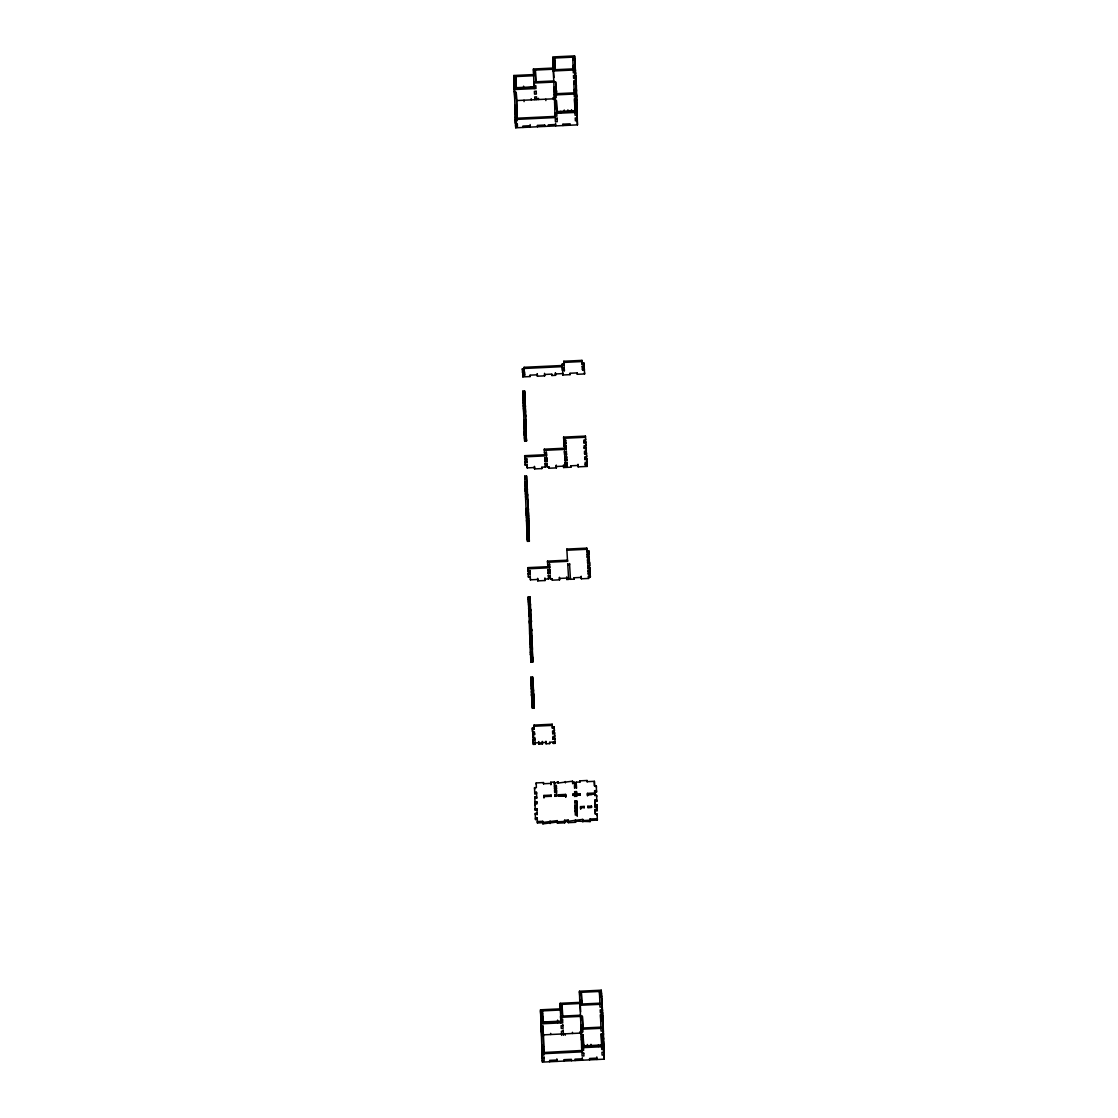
<?xml version="1.0" encoding="UTF-8"?>
<svg xmlns="http://www.w3.org/2000/svg" width="1118" height="1118" viewBox="0 0 1118 1118"><rect width="100%" height="100%" fill="white"/><g stroke="black" fill="none" stroke-linecap="round" stroke-linejoin="round"><path stroke-width="1.5" d="M574.54 55.9L552.753 56.934L553.158 70.993L574.945 69.945L574.54 55.9L576.357 86.226M574.582 57.074L552.795 58.108L553.983 77.547M552.963 60.889L554.78 60.805M553.13 63.656L554.947 63.572M556.443 94.192L555.646 82.005L533.859 83.039L533.454 68.995L553.438 68.044M533.496 70.168L553.466 69.218M573.101 68.869L553.13 69.819L553.843 82.089M533.999 84.647L534.027 85.82L535.843 85.737L536.011 88.518L514.224 89.552L513.833 75.493L533.803 74.543L533.454 68.995M513.861 76.667L533.831 75.717L533.803 74.543M515.845 79.364L514.028 79.448L514 78.274M576.133 95.547L576.161 96.707L574.345 96.805L573.813 81.139L575.63 81.055L574.945 69.945M516.013 88.294L515.678 76.583L516.348 87.693L534.516 86.827M576.329 85.052L577.461 124.867L515.733 127.801L514.49 93.716L516.292 93.632L517.033 119.388M555.981 93.716L574.149 92.85M557.127 112.932L556.359 100.438L554.542 100.522L554.207 94.974L575.994 93.94L575.421 77.114L575.463 78.274L573.646 78.372L573.464 75.591L575.281 75.507L575.085 71.552L575.113 72.726L573.296 72.81L572.765 57.158L572.933 59.939M517.187 116.957L517.271 118.354L516.726 100.564L554.849 98.747L554.151 87.218M516.921 107.594L515.105 107.677L515.188 109.075M557.043 111.548L575.197 110.682L574.512 99.572L576.329 99.488L575.994 93.94M556.694 112.149L574.848 111.283M515.216 119.472L555.171 117.572L554.919 113.407L576.706 112.373L576.301 98.314M557.071 118.871L555.255 118.955L555.422 121.736L557.239 121.652L557.03 117.697M577.209 120.702L575.393 120.786L575.225 118.005L577.042 117.921L577.014 116.747M515.65 126.418L517.466 126.334L517.285 123.553L515.468 123.637L515.44 122.463M530.142 124.559L530.17 125.719L522.903 126.068L522.986 127.452M555.562 123.343L555.59 124.517L548.323 124.853L548.407 126.25M581.975 360.373L582.003 361.547L563.849 362.414L563.821 361.24L581.975 360.373L582.171 364.328L583.987 364.23L583.959 363.07L582.143 363.154L582.171 364.328M562.172 364.105L563.989 364.021L564.017 365.181L562.2 365.279L562.284 366.662L524.16 368.479L524.244 369.862L522.427 369.946L522.385 368.786L524.202 368.702L524.118 367.305L562.256 365.488L562.172 364.105L562.2 365.279M562.368 368.046L564.185 367.962L564.157 366.788L564.352 370.743L562.536 370.827L562.34 366.886L562.536 370.827M584.127 365.838L584.169 367.011L582.352 367.095L582.31 365.921L582.52 369.876L584.337 369.792L584.295 368.619L582.478 368.702L582.52 369.876M562.508 369.653L564.324 369.569L564.352 370.743M522.385 368.786L522.595 372.727L524.412 372.643L524.37 371.469L524.552 374.25L524.58 375.424L522.763 375.508L522.735 374.334L524.552 374.25M544.55 374.474L551.817 374.125L551.901 375.508L555.534 375.341L555.506 374.167M570.026 373.468L570.054 374.642L562.801 374.991L562.675 372.434L562.717 373.608L555.45 373.943L555.408 372.783L555.534 375.341M522.735 374.334L522.847 376.892L530.114 376.542L530.072 375.382M530.114 376.542L530.03 375.159L537.297 374.809L537.255 373.636L537.381 376.207L544.634 375.858L544.606 374.684M570.054 374.642L569.97 373.258L577.237 372.909L577.321 374.292L584.588 373.957L584.546 372.783M526.075 434.077L526.103 435.251L524.3 435.335L524.258 434.175L526.075 434.077L526.494 441.023L524.691 441.107L522.847 391.146L524.663 391.062L526.312 436.118M523.182 402.857L524.999 402.773L524.663 391.062M523.35 405.638L525.167 405.541L524.999 402.773M523.392 406.798L525.208 406.714L525.167 405.541M523.476 408.196L525.292 408.098L525.208 406.714M525.851 419.725L524.035 419.809L524.496 436.202M524.118 421.206L525.935 421.123M524.202 433.952L526.019 433.868L525.292 408.098M524.468 438.116L526.285 438.032L526.243 436.858L524.426 436.942L524.691 441.107M566.155 449.324L566.113 448.15L544.326 449.184L544.368 450.358L566.155 449.324L565.946 445.369L565.987 446.543L564.171 446.627L564.003 443.846L565.806 443.762L565.61 439.821L565.638 440.995L563.821 441.079L563.626 437.124L585.413 436.09L585.622 440.045L583.806 440.129L583.973 442.896L585.79 442.812L585.748 441.638L583.931 441.736L583.973 442.896M563.654 438.298L585.441 437.264L585.413 436.09M524.635 440.897L526.452 440.799L526.285 438.032M564.003 443.846L563.961 442.686L565.778 442.602L565.806 443.762M585.916 444.419L585.958 445.593L584.141 445.677L584.309 448.458L586.125 448.374L586.098 447.2L584.281 447.284L584.309 448.458M544.326 449.184L544.536 453.139L546.353 453.042L546.311 451.882L546.52 455.823L524.733 456.857L524.691 455.683L546.478 454.649M564.506 452.175L566.323 452.091L566.295 450.917L566.491 454.872L564.674 454.956L564.478 451.015L564.674 454.956M586.265 449.967L586.293 451.141L584.476 451.225L584.644 454.006L586.461 453.922L586.433 452.748L584.616 452.832L584.644 454.006M564.646 453.782L566.463 453.698L566.491 454.872M524.691 455.683L524.901 459.638L526.718 459.554L526.676 458.38L526.885 462.321L525.069 462.419L525.041 461.245L526.844 461.161L526.885 462.321M546.688 458.604L544.871 458.687L544.843 457.514L545.039 461.468L546.856 461.371L546.66 457.43L546.856 461.371M564.842 457.737L566.658 457.653L566.63 456.479L566.826 460.42L565.009 460.504L564.814 456.563L565.009 460.504M586.601 455.529L586.629 456.703L584.826 456.787L584.994 459.554L586.81 459.47L586.768 458.296L584.952 458.394L584.994 459.554M546.828 460.211L545.011 460.295L545.039 461.468M564.981 459.344L566.798 459.246L566.826 460.42M525.041 461.245L525.236 465.186L527.053 465.102M556.359 467.883L556.247 465.326L556.359 467.883L549.092 468.232L549.008 466.835L547.191 466.933L546.995 462.978L547.023 464.152L545.207 464.236L545.179 463.062L545.374 467.017L541.755 467.184L541.839 468.582L534.572 468.917L534.446 466.36L534.488 467.534L527.221 467.883L527.025 463.928M565.191 463.285L567.008 463.201L566.966 462.027L567.175 465.982L565.359 466.066L565.149 462.111L565.359 466.066M586.936 461.077L586.978 462.251L585.161 462.335L585.329 465.116L587.146 465.018L587.118 463.858L585.301 463.942L585.329 465.116M565.317 464.892L567.133 464.809L567.175 465.982M556.275 466.499L563.542 466.15M563.5 464.976L563.626 467.534L570.893 467.198L570.851 466.024M570.893 467.198L570.809 465.801L578.062 465.451L578.034 464.291L578.146 466.849L587.229 466.416L587.202 465.242M528.814 532.951L528.842 534.125L527.025 534.208L524.733 476.128L526.55 476.044L528.521 513.176M526.885 481.592L525.069 481.676L526.061 497.161M525.111 489.013L526.913 488.929L529.317 541.28L527.5 541.364L527.333 538.583L529.149 538.499L529.191 539.673L527.375 539.756L526.997 533.034L527.025 534.208M525.404 493.387L527.221 493.304M525.446 494.561L527.263 494.477M525.753 498.949L527.57 498.852M526.466 511.219L528.283 511.136L528.241 509.962L526.424 510.046L526.466 511.219L526.298 508.438M526.145 512.994L527.962 512.91M526.452 517.382L528.269 517.285M526.857 531.427L528.674 531.343M527.165 535.815L528.982 535.718M527.193 536.975L529.01 536.892M586.796 548.127L586.824 549.287L566.854 550.252L566.826 549.078L586.796 548.127L587.006 552.068L588.823 551.985L588.781 550.811L586.964 550.894L587.006 552.068M588.781 550.811L588.99 554.766L587.174 554.849L587.132 553.676L587.341 557.616L589.158 557.533L589.116 556.359L587.313 556.457L587.341 557.616M547.527 561.124L567.497 560.174L567.539 561.348L547.568 562.298L547.527 561.124L547.736 565.079L549.553 564.995L549.511 563.821L549.721 567.762L527.934 568.81L527.892 567.637L549.679 566.602L549.721 567.762M587.509 560.398L589.326 560.314L589.116 556.359M589.466 561.921L587.649 562.005L587.677 563.179L589.493 563.095L589.466 561.921L589.633 564.688L589.661 565.862L587.844 565.946L587.816 564.786L588.026 568.727L589.829 568.643L589.801 567.469L587.984 567.553L588.026 568.727M527.892 567.637L528.101 571.577L529.918 571.494L529.876 570.32L530.086 574.275L528.269 574.359L528.227 573.185L530.044 573.101L530.086 574.275M548.239 573.408L550.056 573.324L550.028 572.15L548.211 572.234L548.239 573.408L548.044 569.453L548.072 570.627L549.888 570.543L549.86 569.369L550.056 573.324M589.801 567.469L590.011 571.424L588.194 571.508L588.152 570.334L588.361 574.275L590.178 574.191L590.136 573.017L588.32 573.115L588.361 574.275M528.227 573.185L528.437 577.14L530.253 577.042L530.225 575.882L530.421 579.823L537.688 579.473L537.646 578.313L537.772 580.871L545.039 580.521L544.913 577.964M548.547 577.782L548.575 578.956L544.955 579.138L545.039 580.521M548.575 578.956L548.379 575.015L548.407 576.189L550.224 576.091L550.196 574.931L550.391 578.872L552.208 578.789L552.292 580.172L559.559 579.823L559.531 578.663M588.585 577.279L588.613 578.439L581.346 578.789L581.234 576.231L581.262 577.405L574.009 577.754L574.093 579.138L570.459 579.306L569.537 563.57L569.565 564.73L567.748 564.814L567.72 563.654L568.643 579.39L566.826 579.487L566.7 576.93L566.742 578.09L559.475 578.439L559.447 577.265L559.559 579.823M590.136 573.017L590.346 576.972L588.529 577.056L588.501 575.882L588.613 578.439M529.415 623.257L528.185 596.97L530.002 596.886L532.461 649.46M528.367 599.751L530.17 599.667M528.185 596.97L528.493 601.358L530.309 601.274M528.493 601.358L528.534 602.532L530.351 602.434M528.521 608.681L530.337 608.597L530.002 596.886M531.427 633.752L531.05 620.867L529.233 620.965L529.611 633.836L531.427 633.752L532.769 662.122L530.966 662.205L530.784 659.424L532.601 659.341L532.643 660.514L530.826 660.598L530.617 656.657L532.434 656.573M529.611 633.836L529.918 638.224L531.735 638.14M532.266 653.792L532.294 654.966L530.477 655.05L530.309 652.269L532.126 652.185M530.659 657.831L532.475 657.733M533.328 694.348L533.37 695.508L531.553 695.592L530.84 677.159L532.657 677.075L533.3 687.011L533.761 695.13L531.944 695.214M530.98 678.766L532.797 678.682L532.825 679.856M531.176 688.87L532.993 688.786L532.657 677.075M531.343 691.651L533.16 691.567L532.993 688.786M531.385 692.825L533.202 692.741L534.138 708.001L532.322 708.085L531.861 699.98L533.901 699.812L533.817 698.415L532 698.512L532.084 699.896M533.677 693.733L533.747 696.081L531.93 696.165L532.07 700.846M533.677 699.896L533.705 701.07L531.889 701.154L531.693 697.199L533.51 697.115M532.014 697.548L533.831 697.464L533.747 696.081M531.721 698.373L533.538 698.289M532.028 702.761L533.845 702.663M532.056 703.921L533.873 703.837M552.194 724.226L552.222 725.4L534.069 726.253L534.027 725.093L552.194 724.226L552.39 728.167L554.207 728.084L554.179 726.91L552.362 726.993L552.39 728.167M532.42 729.118L532.392 727.958L534.208 727.86L534.236 729.034L532.42 729.118L532.587 731.899L534.404 731.815L534.572 734.582L532.755 734.68L532.923 737.447L534.739 737.363L534.921 740.144L533.104 740.228L533.356 744.392L535.173 744.308L535.131 743.135M554.346 729.691L554.374 730.865L552.558 730.948L552.739 733.729L554.556 733.632L554.514 732.472L552.697 732.556L552.739 733.729M532.755 734.68L532.727 733.506L534.544 733.422L534.572 734.582M554.682 735.239L554.724 736.413L552.907 736.496L553.075 739.278L554.891 739.194L554.849 738.02L553.047 738.104L553.075 739.278M533.104 740.228L533.062 739.054L534.879 738.97L534.921 740.144M535.173 744.308L535.047 741.751L535.089 742.911L538.722 742.743L538.68 741.569L538.806 744.127L542.44 743.959L542.342 742.576L545.975 742.394L545.947 741.234L546.059 743.791L549.693 743.61L549.665 742.436M542.342 742.576L542.314 741.402L542.398 742.785L538.764 742.967L538.806 744.127M553.326 743.442L555.143 743.358L555.115 742.184L553.298 742.268L553.326 743.442L553.242 742.059L549.609 742.226L549.693 743.61M534.767 793.766L534.683 792.369L536.5 792.285L536.584 793.668L534.767 793.766L534.544 787.687L536.361 787.603L536.235 782.921L543.488 782.572L543.572 783.956M543.488 782.572L543.53 783.746L550.783 783.397L550.755 782.223L554.388 782.055L554.5 784.612L554.388 782.055M558.106 783.271L558.022 781.873L554.416 783.229M558.022 781.873L558.05 783.047L572.542 781.189L572.668 783.746M576.203 782.181L576.427 788.26L576.203 782.181L579.837 782.013L579.809 780.839L587.076 780.49L587.16 781.887M574.484 783.662L574.4 782.279L572.584 782.362L572.542 781.189M594.538 785.828L594.371 781.314L587.104 781.664L587.076 780.49M554.486 785.563L556.303 785.479L556.387 786.862L554.57 786.96L554.486 785.563L554.64 789.294L554.556 787.91L556.373 787.827L556.457 789.21L556.303 785.479M574.526 786.96L576.343 786.876M596.397 787.31L596.313 785.912L594.496 786.01L594.371 781.314M554.626 790.244L556.443 790.16L556.526 791.558L554.71 791.642L554.626 790.244L554.682 792.592L556.498 792.508L556.443 790.16M580.172 793.724L580.214 794.898L576.581 795.066L576.609 796.24L574.792 796.323L574.666 791.642L576.483 791.558L576.636 795.289L580.256 795.108L580.172 793.724L576.539 793.892L576.664 796.449M594.636 790.692L596.453 790.608L596.537 791.991L594.72 792.075L594.79 794.423L594.636 790.692L594.72 792.075M576.567 792.941L574.75 793.025L574.666 791.642M551.118 795.108L551.16 796.282L543.893 796.617L543.865 795.457L551.118 795.108L551.202 796.491M554.752 794.94L556.568 794.842L556.652 796.24L554.835 796.323L554.752 794.94L554.794 796.1L556.61 796.016L556.568 794.842M565.68 795.583L558.413 795.932L558.385 794.758L565.652 794.409L565.764 796.98L565.652 794.409M574.764 795.15L572.947 795.233L572.919 794.073L574.722 793.976L574.848 796.547M594.818 795.583L594.734 794.199L587.467 794.549L587.439 793.375L594.706 793.025M535.033 803.129L534.949 801.746L536.766 801.648L536.85 803.045L535.033 803.129L534.809 797.05L536.626 796.966L536.71 798.364L536.5 792.285M565.736 795.806L558.469 796.142L558.385 794.758M574.82 795.373L573.003 795.457L572.919 794.073M591.883 794.563L587.523 794.758L587.551 795.932L587.439 793.375M596.677 796.673L596.579 795.289L594.776 795.373L594.734 794.199M575.099 806.861L576.916 806.777L576.944 807.951L575.127 808.035L574.931 801.005L576.748 800.921L576.958 806.986M595.042 804.736L596.858 804.653L596.97 807.21L595.153 807.294L595.042 804.736L594.902 800.055L596.719 799.971L596.802 801.354L594.986 801.438L595.125 806.134M535.229 810.159L535.145 808.761L536.961 808.677L537.045 810.061L535.229 810.159L535.019 804.08L536.836 803.996L536.766 801.648M576.832 802.305L575.015 802.403L574.931 801.005M576.874 805.603L575.057 805.687L575.211 809.418L575.183 808.244L577 808.16L577.028 809.334L576.748 800.921M584.183 806.427L584.211 807.601L580.577 807.769L580.549 806.609L584.183 806.427L584.267 807.825M587.802 806.26L591.436 806.078L591.52 807.475L587.886 807.643L587.802 806.26L587.844 807.434L591.478 807.252L591.436 806.078M577.014 810.284L577.154 814.966L575.337 815.064L575.197 810.382L577.014 810.284L577.237 816.364M597.208 815.413L597.124 814.016L595.307 814.114L595.167 809.418L596.984 809.334L597.068 810.732L595.251 810.816L595.349 813.932M535.508 819.522L535.41 818.138L537.227 818.041L537.311 819.438L535.508 819.522L535.284 813.443L537.101 813.359L537.185 814.756L536.961 808.677M577.098 811.682L575.281 811.766L575.197 810.382M542.775 821.297L537.339 821.562L537.423 822.946L542.859 822.694L542.775 821.297L542.901 823.854L557.393 821.996L557.421 823.169L564.688 822.82L564.66 821.646L568.293 821.478L568.321 822.652L575.588 822.303L575.546 821.129L590.108 821.604L589.997 819.047L597.25 818.711L597.333 820.095L590.08 820.444M542.817 822.471L557.309 820.612L557.421 823.169M557.309 820.612L557.337 821.786L564.604 821.437L564.576 820.263L568.196 820.095L568.321 822.652M568.196 820.095L568.237 821.255L582.73 819.396L582.841 821.954M589.997 819.047L590.024 820.221L582.757 820.57L582.73 819.396M601.246 990.199L601.652 1004.244L579.865 1005.292L579.459 991.233L601.246 990.199L603.063 1020.51M579.501 992.407L601.288 991.373M581.821 1000.652L580.004 1000.736L579.976 999.562L580.689 1011.832M603.035 1019.35L604.167 1059.165L542.44 1062.1L540.902 1022.677L560.873 1021.726L560.915 1022.9L560.174 1003.293L580.144 1002.343M560.202 1004.467L580.172 1003.503M599.807 1003.167L579.837 1004.118L580.759 1019.868M562.522 1018.861L562.731 1022.802L540.93 1023.85L540.539 1009.792L560.509 1008.841L560.174 1003.293M560.509 1008.841L560.537 1010.015L540.567 1010.965L540.735 1013.746L542.551 1013.649M541.042 1018.121L541.07 1019.295L540.902 1016.514L542.719 1016.43M560.565 1017.338L582.366 1016.304L583.079 1028.015M562.55 1020.035L560.733 1020.119L560.537 1016.164L580.508 1015.214L581.248 1034.821L583.065 1034.737L583.75 1045.847L601.903 1044.981M542.887 1025.36L542.915 1026.534L541.112 1026.617L541.07 1025.458M562.899 1025.583L561.082 1025.667L561.25 1028.448L563.067 1028.364L562.857 1024.409M541.196 1028.015L543.013 1027.917L543.823 1055.071L542.006 1055.154L541.978 1053.995M582.688 1028.015L600.855 1027.149M580.913 1029.273L602.7 1028.239L602.295 1014.18M563.206 1029.971L563.234 1031.131L561.418 1031.229L561.669 1035.394M581.053 1024.801L581.556 1033.046L543.432 1034.863L543.893 1051.255L542.076 1051.339L542.174 1052.737M603.916 1055.001L602.099 1055.085L601.931 1052.304L603.748 1052.22L603.552 1048.265L603.58 1049.439L601.764 1049.523L601.596 1046.755L601.232 1033.87L603.035 1033.787L602.7 1028.239M543.767 1046.574L541.951 1046.658L542.034 1048.055M583.4 1046.448L601.554 1045.582M581.22 1033.647L581.626 1047.706L603.413 1046.672L603.007 1032.613M543.711 1052.513L583.61 1050.389L583.065 1034.737M541.923 1053.771L581.877 1051.87L581.835 1050.696M543.963 1056.678L543.991 1057.852L542.188 1057.935L542.146 1056.762M542.356 1060.716L544.173 1060.619L543.991 1057.852M556.848 1058.844L556.876 1060.018L549.609 1060.367L549.693 1061.751M582.268 1057.642L582.296 1058.816L575.029 1059.151L575.127 1060.549M596.788 1056.943L596.83 1058.117L589.563 1058.466L589.647 1059.85M576.413 89.524L576.497 90.907M575.756 82.662L575.966 86.603L575.798 83.836M576.441 93.772L576.609 96.539M576.469 94.932L576.65 97.713M576.678 98.887L576.762 100.271M576.818 103.569L576.902 104.952M576.469 101.095L576.678 105.036M576.804 106.643L577.098 111.982M577.084 112.932L577.168 114.329M577.209 117.628L577.293 119.011M576.706 112.373L577.461 124.867M573.436 68.268L573.268 65.487L575.085 65.403L575.057 64.229M573.813 81.139L573.981 83.92M574.317 89.468L574.484 92.249M570.208 125.216L570.124 123.818L562.857 124.168L562.941 125.551L562.913 124.391M583.959 363.07L584.169 367.011M584.295 368.619L584.588 373.957M585.748 441.638L585.958 445.593M586.098 447.2L586.293 451.141M586.433 452.748L586.629 456.703M586.768 458.296L586.978 462.251M587.118 463.858L587.229 466.416M588.823 551.985L588.99 554.766M589.158 557.533L589.326 560.314M589.493 563.095L589.661 565.862M589.829 568.643L590.011 571.424M590.178 574.191L590.346 576.972M560.677 111.367L560.761 112.764M587.481 559.224L587.677 563.179M556.526 91.858L556.443 90.474L556.568 95.156M554.682 102.129L554.877 106.084L554.849 104.91M555.59 124.517L555.674 125.901M597.012 808.384L596.914 807L595.111 807.084L595.069 805.91L596.886 805.826L596.858 804.653M594.902 800.055L594.986 801.438M581.262 577.405L581.346 578.789M595.167 809.418L595.251 810.816M563.821 361.24L564.017 365.181M603.119 1023.808L603.203 1025.206M601.652 1004.244L602.336 1015.354L600.52 1015.437L600.855 1020.986M602.476 1016.961L602.672 1020.902L602.644 1019.728M603.147 1028.057L603.357 1032.012M603.385 1033.186L603.468 1034.569M603.524 1037.867L603.608 1039.251M545.78 99.181L545.864 100.578M562.717 373.608L562.801 374.991M590.024 820.221L590.108 821.604M603.175 1035.394L603.385 1039.335M603.51 1040.942L603.804 1046.28M603.79 1047.231L603.874 1048.614M603.916 1051.912L604 1053.31M603.888 1053.827L604.139 1057.991M603.413 1046.672L604.167 1059.165M599.807 997.004L599.472 991.456L600.003 1007.108L601.819 1007.025L601.791 1005.851M601.232 1033.87L601.987 1046.364M563.626 437.124L563.821 441.079M563.961 442.686L564.171 446.627M598.27 1045.148L598.354 1046.532M566.826 549.078L567.539 561.348M579.809 780.839L579.893 782.237M596.83 1058.117L596.914 1059.501M580.549 806.609L580.661 809.166L580.633 807.993M535.983 81.181L535.312 70.085L535.648 81.782M534.348 84.046L534.6 88.21M530.882 86.994L530.966 88.378M575.463 819.746L575.588 822.303M530.17 125.719L530.253 127.117M544.522 373.3L544.634 375.858M579.459 991.233L579.669 995.188M546.353 453.042L546.52 455.823M547.023 464.152L547.191 466.933M581.388 1036.428L581.598 1040.383L581.556 1039.209M523.993 100.229L524.076 101.612M581.626 1047.706L581.919 1052.08M582.296 1058.816L582.38 1060.199L582.352 1059.025M565.275 781.538L565.373 782.921M564.576 820.263L564.688 822.82M516.726 100.564L516.209 92.235L514.392 92.333L514.364 91.159M517.145 113.673L517.061 112.275L515.244 112.359L515.328 113.757M554.179 726.91L554.374 730.865M554.514 732.472L554.724 736.413M554.849 738.02L555.143 743.358M513.833 75.493L514.853 97.364L514.769 95.966M514.643 91.285L514.727 92.668M514.49 93.716L514.196 88.378L534.166 87.428L534.208 88.602L533.831 81.88L553.801 80.929L554.207 94.974M514.532 93.926L514.741 97.881M515.035 105.344L515.733 127.801M515.37 117.055L515.454 118.438M515.594 123.12L515.272 119.696L515.3 120.87L517.117 120.772L517.005 118.215L555.129 116.398L555.171 117.572M515.608 125.244L515.691 126.627M556.498 792.508L556.582 793.892M571.494 1060.716L571.41 1059.333L564.143 1059.668L564.227 1061.066L564.199 1059.892M550.755 782.223L550.867 784.78L550.839 783.62M565.219 1033.829L565.303 1035.212M524.412 372.643L524.58 375.424M525.446 405.68L525.53 407.064M562.703 1015.479L562.019 1004.369L562.354 1016.08M525.334 408.322L525.544 412.262M525.712 415.044L525.795 416.427M563.234 1031.131L563.486 1035.296M526.187 431.436L526.271 432.82M550.042 820.947L550.168 823.519M526.41 439.64L526.494 441.023M526.019 433.868L526.103 435.251M522.847 391.146L523.769 410.446M523.629 405.764L523.713 407.148M560.537 1010.015L560.705 1012.796M523.517 408.405L523.727 412.36M524.37 431.52L524.454 432.918M528.381 508.494L528.465 509.878M528.283 511.136L528.073 507.181L528.115 508.355M528.618 516.684L528.409 512.743L528.451 513.903M528.646 517.858L528.73 519.241M524.733 476.128L524.901 478.909M526.648 509.962L526.564 508.578L526.704 513.26M526.802 516.768L526.592 512.827L526.634 514M526.83 517.941L526.927 519.325M543.865 795.457L543.977 798.014L543.949 796.841M557.672 1022.677L557.561 1020.119M527.165 529.653L526.969 525.712L526.997 526.871M531.833 629.336L531.916 630.72M530.337 608.597L531.26 624.347L531.232 623.173M532.112 638.699L532.196 640.083M556.876 1060.018L556.96 1061.401L556.932 1060.241M528.534 602.532L529.373 616.409L529.345 615.235M530.016 629.42L530.114 630.804M530.295 638.783L530.379 640.181M530.505 644.862L529.974 626.122M533.943 703.11L534.027 704.494M534.027 725.093L534.236 729.034M530.84 677.159L531.148 681.547M531.19 682.721L531.525 688.269M531.693 697.199L531.525 694.432L531.553 695.592M532.126 703.194L532.21 704.578M536.235 782.921L536.319 784.305M532.392 727.958L532.587 731.899M532.727 733.506L532.923 737.447M533.062 739.054L533.356 744.392M550.322 1021.642L550.405 1023.026M534.544 787.687L534.628 789.07M534.809 797.05L534.893 798.448M535.019 804.08L535.103 805.463M535.284 813.443L535.368 814.84M543.11 1022.201L542.384 1010.882L542.719 1022.593M542.915 1026.534L543.516 1036.246M540.539 1009.792L541.657 1034.779M541.35 1025.583L541.433 1026.967M541.238 1028.225L541.447 1032.18M541.615 1034.947L541.699 1036.344M542.216 1056.035L542.3 1057.418M576.077 80.887L576.105 82.061M576.245 83.668L576.273 84.828M596.313 785.912L596.537 791.991M596.579 795.289L596.802 801.354M596.942 806.036L597.068 810.732M597.124 814.016L597.333 820.095M602.784 1015.186L602.812 1016.36M602.951 1017.953L602.979 1019.127M575.56 72.558L575.602 73.732M575.728 75.339L575.77 76.499M575.91 78.106L575.938 79.28M576.832 113.98L576.874 115.14L575.057 115.238L574.484 98.412M602.267 1006.857L602.309 1008.031M602.448 1009.624L602.476 1010.798M602.616 1012.405L602.644 1013.579M602.84 1023.683L602.812 1022.509L603.007 1026.464L602.979 1025.29M575.225 67.01L575.253 68.17M575.393 69.777L575.435 70.951M601.931 1001.295L601.959 1002.469M602.099 1004.076L602.141 1005.25M602.84 1029.832L602.868 1031.006L601.051 1031.089L600.478 1014.264M574.722 58.681L574.75 59.841M574.89 61.448L574.918 62.622M585.58 438.871L585.622 440.045M601.428 992.966L601.456 994.14M601.596 995.747L601.624 996.921M601.764 998.528L601.791 999.702M601.959 1008.632L601.987 1009.806L600.184 1009.889L600.352 1012.656L602.169 1012.573L602.127 1011.399M571.536 109.69L571.564 110.85M577.293 373.132L577.321 374.292M567.902 109.857L567.93 111.031M578.118 465.675L578.146 466.849M564.269 110.025L564.297 111.199M590.975 1044.324L591.017 1045.498M574.051 577.964L574.093 579.138M587.341 1044.491L587.383 1045.665M570.418 578.132L570.459 579.306M576.483 791.558L576.539 793.892M583.708 1044.673L583.75 1045.847M556.359 100.438L556.904 116.104L555.087 116.188L555.045 115.014M555.087 65.179L555.115 66.353L553.298 66.437L553.27 65.263M555.255 67.96L555.283 69.12L554.598 58.024L554.933 69.735M555.646 82.005L556.191 97.671L554.374 97.755L554.346 96.581M581.961 1002.259L581.989 1003.419L581.318 992.323L581.653 1004.034M582.366 1016.304L582.897 1031.956L581.081 1032.054L581.053 1030.88M554.849 98.747L555.017 104.603M568.601 578.23L568.643 579.39M574.4 782.279L574.61 788.344M581.556 1033.046L581.933 1045.931L581.723 1041.976L581.765 1043.15M555.017 107.691L555.059 108.851M562.256 365.488L562.284 366.662M554.514 99.362L554.919 113.407M581.751 1049.313L581.793 1050.487M553.005 97.671L553.033 98.845M563.584 466.36L563.626 467.534M566.784 578.313L566.826 579.487M579.711 1031.97L579.753 1033.13M572.444 1032.305L572.486 1033.479M544.745 125.244L544.787 126.418L544.704 125.034L537.437 125.384L537.52 126.767L537.479 125.593M551.873 374.334L551.901 375.508M549.064 467.058L549.092 468.232M552.264 578.998L552.292 580.172M538.485 98.356L538.513 99.53M536.668 98.44L536.696 99.614L536.528 96.847L534.711 96.931L534.879 99.698L534.851 98.538M550.363 577.699L550.391 578.872M545.346 465.843L545.374 467.017M561.18 1019.951L561.222 1021.125L543.068 1021.978L543.027 1020.818M533.635 71.776L533.663 72.936M544.494 451.965L544.536 453.139M547.694 563.905L547.736 565.079M560.342 1006.06L560.37 1007.234M531.218 98.705L531.246 99.879M541.797 467.408L541.839 468.582M537.339 375.033L537.381 376.207M546.031 742.618L546.059 743.791M523.587 86.17L523.615 87.344M534.544 467.743L534.572 468.917M537.744 579.697L537.772 580.871M542.398 742.785L542.44 743.959M550.657 1033.353L550.699 1034.513M542.859 822.694L542.901 823.854M516.32 86.519L516.348 87.693M527.193 466.709L527.221 467.883M528.604 514.559L529.01 528.618M529.317 541.28L528.786 525.614L528.814 526.788M530.393 578.649L530.421 579.823M532.769 662.122L532.238 646.47L532.266 647.629M533.831 697.464L534.013 705.444M534.097 706.828L534.138 708.001M537.227 818.041L537.423 822.946M515.985 80.957L516.013 82.131L514.196 82.215L514.168 81.055M516.153 83.738L516.181 84.912M524.118 367.305L524.16 368.479M524.202 368.702L524.244 369.862M525.139 398.218L525.181 399.392M527.71 494.31L527.738 495.47M528.045 499.858L528.073 501.032M528.479 521.24L528.437 520.066L528.646 524.007L528.618 522.847M531.162 615.152L531.19 616.325M531.497 620.7L531.539 621.874M531.93 642.081L531.902 640.907L532.098 644.862L532.07 643.688M533.132 684.23L533.174 685.404M533.482 689.792L533.51 690.966M542.859 1018.037L542.887 1019.211M527.361 488.748L527.403 489.922M527.766 502.807L527.738 501.633L527.934 505.574L527.906 504.414M528.101 514.518L528.143 515.691L526.326 515.775L526.285 514.601M530.826 609.603L530.854 610.763M531.553 635.359L531.595 636.533L529.778 636.617L529.736 635.443M533.16 691.567L533.202 692.741M527.403 496.085L527.43 497.244L525.614 497.342L525.586 496.168M530.519 605.215L530.477 604.041L528.66 604.125L528.702 605.299M526.55 476.044L526.913 488.929M527.053 490.522L527.095 491.696L525.278 491.78L525.236 490.62M522.819 375.718L522.847 376.892M526.788 514.643L527.137 528.479M527.361 534.949L527.5 541.364M530.77 654.226L530.966 662.205M532.154 702.23L532.322 708.085M541.951 1044.925L542.44 1062.1M514.336 83.822L514.364 84.996M522.567 371.553L522.595 372.727M523.322 398.301L523.364 399.475M524.859 458.464L524.901 459.638M525.208 464.012L525.236 465.186M525.893 494.394L525.921 495.567M526.662 521.323L526.634 520.149L526.83 524.104L526.802 522.931M527.333 538.583L527.375 539.756M528.059 570.418L528.101 571.577M528.409 575.966L528.437 577.14M530.114 642.165L530.086 640.991L530.281 644.946L530.253 643.772M530.421 646.553L530.449 647.727M530.449 653.876L530.477 655.05M530.784 659.424L530.826 660.598M531.316 684.328L531.357 685.488M531.861 699.98L531.889 701.154M540.707 1012.573L540.735 1013.746M540.874 1015.34L540.902 1016.514M525.558 488.846L525.586 490.005M529.01 609.687L529.038 610.847M529.918 638.224L530.309 652.269M536.193 91.285L534.376 91.369L534.544 94.15L536.361 94.066L536.193 91.285M524.803 392.67L522.986 392.753L523.014 393.927L524.831 393.829L524.803 392.67M525.907 422.073L524.104 422.157L524.188 423.54L526.005 423.456L525.907 422.073M527.025 483.2L525.208 483.283L525.25 484.457L527.067 484.374L527.025 483.2M529.191 536.598L527.375 536.682L527.458 538.065L529.275 537.982L529.191 536.598M532.643 657.44L530.826 657.524L530.91 658.907L532.727 658.823L532.643 657.44M583.778 1053.17L581.961 1053.254L582.129 1056.035L583.945 1055.951L583.778 1053.17M576.273 90.991L576.105 88.21L576.301 92.165L576.273 90.991"/></g></svg>
